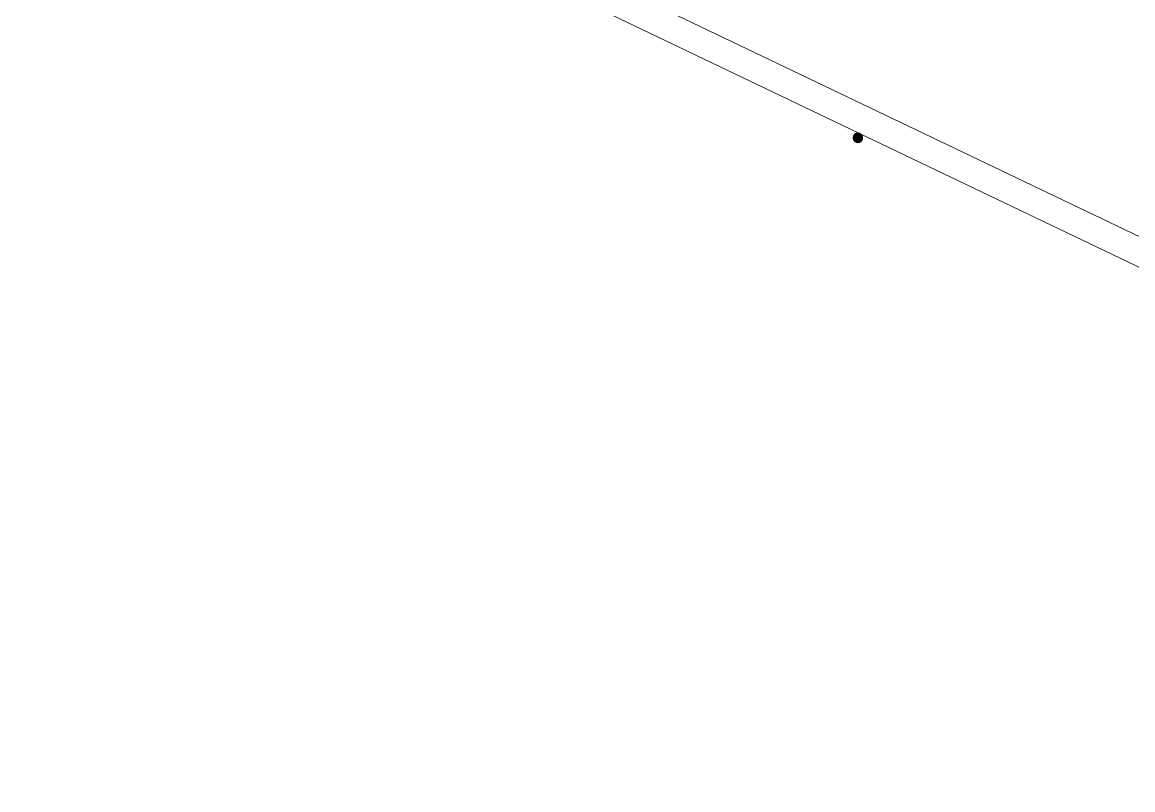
# Model space of a CAD drawing. Header units: centimetres. Extents: x 402 to 3875, y 442 to 2267.
# Drawn here: x 2673 to 3274, y 442 to 857 of the extents above; entities that cross this region are included whole.
import ezdxf

# ---------------------------------------------------------------- set-up
doc = ezdxf.new("R2010")
doc.units = ezdxf.units.CM
doc.layers.add('Columns of the Existing Mesh Walls', color=250, linetype='Continuous')

# ---------------------------------------------------------------- blocks, each defined once
blk = doc.blocks.new('Group_1')
at = {"layer": 'Columns of the Existing Mesh Walls', "lineweight": 20}
for p, q in [((1342.18, 2723.09), (1342.37, 2724.05)), ((1342.18, 2723.09, 190), (1342.37, 2724.05)), ((1342.18, 2723.09, 190), (1342.37, 2724.05, 190)), ((1342.21, 2723.47), (1342.19, 2723.28)), ((1342.24, 2723.65), (1342.21, 2723.47)), ((1342.29, 2723.83), (1342.24, 2723.65)), ((1342.35, 2724.01), (1342.29, 2723.83)), ((1342.43, 2724.18), (1342.35, 2724.01)), ((1342.37, 2724.05), (1342.6, 2724.48)), ((1342.37, 2724.05, 190), (1342.6, 2724.48)), ((1342.37, 2724.05, 190), (1342.6, 2724.48, 190)), ((1342.37, 2724.05), (1342.37, 2724.05, 190)), ((1342.51, 2724.34), (1342.43, 2724.18)), ((1342.61, 2724.5), (1342.51, 2724.34)), ((1342.6, 2724.48), (1342.91, 2724.86)), ((1342.6, 2724.48, 190), (1342.91, 2724.86)), ((1342.6, 2724.48, 190), (1342.91, 2724.86, 190)), ((1342.6, 2724.48), (1342.6, 2724.48, 190)), ((1342.72, 2724.65), (1342.61, 2724.5)), ((1342.85, 2724.79), (1342.72, 2724.65)), ((1342.98, 2724.93), (1342.85, 2724.79)), ((1342.91, 2724.86), (1343.29, 2725.17)), ((1342.91, 2724.86, 190), (1343.29, 2725.17)), ((1342.91, 2724.86, 190), (1343.29, 2725.17, 190)), ((1342.91, 2724.86), (1342.91, 2724.86, 190)), ((1343.12, 2725.05), (1342.98, 2724.93)), ((1343.27, 2725.16), (1343.12, 2725.05)), ((1343.43, 2725.26), (1343.27, 2725.16)), ((1343.29, 2725.17), (1343.72, 2725.4)), ((1343.29, 2725.17, 190), (1343.72, 2725.4)), ((1343.29, 2725.17, 190), (1343.72, 2725.4, 190)), ((1343.29, 2725.17), (1343.29, 2725.17, 190)), ((1343.59, 2725.35), (1343.43, 2725.26)), ((1343.77, 2725.42), (1343.59, 2725.35)), ((1343.72, 2725.4), (1344.68, 2725.59)), ((1343.72, 2725.4, 190), (1344.68, 2725.59)), ((1343.72, 2725.4, 190), (1344.68, 2725.59, 190)), ((1343.72, 2725.4), (1343.72, 2725.4, 190)), ((1343.94, 2725.48), (1343.77, 2725.42)), ((1344.12, 2725.53), (1343.94, 2725.48)), ((1344.31, 2725.57), (1344.12, 2725.53)), ((1344.49, 2725.59), (1344.31, 2725.57)), ((1344.68, 2725.59), (1344.49, 2725.59)), ((1344.87, 2725.59), (1344.68, 2725.59)), ((1344.68, 2725.59), (1345.64, 2725.4)), ((1344.68, 2725.59), (1344.68, 2725.59, 190)), ((1344.68, 2725.59, 190), (1345.64, 2725.4)), ((1344.68, 2725.59, 190), (1345.64, 2725.4, 190)), ((1345.05, 2725.57), (1344.87, 2725.59)), ((1345.24, 2725.53), (1345.05, 2725.57)), ((1345.42, 2725.48), (1345.24, 2725.53)), ((1345.59, 2725.42), (1345.42, 2725.48)), ((1345.76, 2725.35), (1345.59, 2725.42)), ((1345.64, 2725.4), (1346.07, 2725.17)), ((1345.64, 2725.4), (1345.64, 2725.4, 190)), ((1345.64, 2725.4, 190), (1346.07, 2725.17)), ((1345.64, 2725.4, 190), (1346.07, 2725.17, 190)), ((1345.93, 2725.26), (1345.76, 2725.35)), ((1346.09, 2725.16), (1345.93, 2725.26)), ((1346.07, 2725.17), (1346.45, 2724.86)), ((1346.07, 2725.17), (1346.07, 2725.17, 190)), ((1346.07, 2725.17, 190), (1346.45, 2724.86)), ((1346.07, 2725.17, 190), (1346.45, 2724.86, 190)), ((1346.24, 2725.05), (1346.09, 2725.16)), ((1346.38, 2724.93), (1346.24, 2725.05)), ((1346.51, 2724.79), (1346.38, 2724.93)), ((1346.45, 2724.86), (1346.76, 2724.48)), ((1346.45, 2724.86), (1346.45, 2724.86, 190)), ((1346.45, 2724.86, 190), (1346.76, 2724.48)), ((1346.45, 2724.86, 190), (1346.76, 2724.48, 190)), ((1346.63, 2724.65), (1346.51, 2724.79)), ((1346.74, 2724.5), (1346.63, 2724.65)), ((1346.84, 2724.34), (1346.74, 2724.5)), ((1346.76, 2724.48), (1346.99, 2724.05)), ((1346.76, 2724.48), (1346.76, 2724.48, 190)), ((1346.76, 2724.48, 190), (1346.99, 2724.05)), ((1346.76, 2724.48, 190), (1346.99, 2724.05, 190)), ((1346.93, 2724.18), (1346.84, 2724.34)), ((1347.01, 2724.01), (1346.93, 2724.18)), ((1346.99, 2724.05), (1347.18, 2723.09)), ((1346.99, 2724.05), (1346.99, 2724.05, 190)), ((1346.99, 2724.05, 190), (1347.18, 2723.09)), ((1346.99, 2724.05, 190), (1347.18, 2723.09, 190)), ((1347.07, 2723.83), (1347.01, 2724.01)), ((1347.12, 2723.65), (1347.07, 2723.83)), ((1347.15, 2723.47), (1347.12, 2723.65)), ((1347.17, 2723.28), (1347.15, 2723.47)), ((1342.19, 2723.28), (1342.18, 2723.09)), ((1342.18, 2723.09), (1342.19, 2722.91)), ((1342.37, 2722.14), (1342.18, 2723.09)), ((1342.37, 2722.14, 190), (1342.18, 2723.09)), ((1342.18, 2723.09), (1342.18, 2723.09, 190)), ((1342.37, 2722.14, 190), (1342.18, 2723.09, 190)), ((1342.19, 2722.91), (1342.21, 2722.72)), ((1342.21, 2722.72), (1342.24, 2722.54)), ((1342.24, 2722.54), (1342.29, 2722.36)), ((1342.29, 2722.36), (1342.35, 2722.18)), ((1342.35, 2722.18), (1342.43, 2722.01)), ((1342.6, 2721.71), (1342.37, 2722.14)), ((1342.6, 2721.71, 190), (1342.37, 2722.14)), ((1342.37, 2722.14), (1342.37, 2722.14, 190)), ((1342.6, 2721.71, 190), (1342.37, 2722.14, 190)), ((1342.43, 2722.01), (1342.51, 2721.84)), ((1342.51, 2721.84), (1342.61, 2721.69)), ((1342.91, 2721.33), (1342.6, 2721.71)), ((1342.91, 2721.33, 190), (1342.6, 2721.71)), ((1342.6, 2721.71), (1342.6, 2721.71, 190)), ((1342.91, 2721.33, 190), (1342.6, 2721.71, 190)), ((1342.61, 2721.69), (1342.72, 2721.54)), ((1342.72, 2721.54), (1342.85, 2721.39)), ((1342.85, 2721.39), (1342.98, 2721.26)), ((1343.29, 2721.02), (1342.91, 2721.33)), ((1342.91, 2721.33), (1342.91, 2721.33, 190)), ((1343.29, 2721.02, 190), (1342.91, 2721.33)), ((1343.29, 2721.02, 190), (1342.91, 2721.33, 190)), ((1342.98, 2721.26), (1343.12, 2721.14)), ((1343.12, 2721.14), (1343.27, 2721.03)), ((1343.27, 2721.03), (1343.43, 2720.93)), ((1343.72, 2720.78), (1343.29, 2721.02)), ((1343.72, 2720.78, 190), (1343.29, 2721.02)), ((1343.29, 2721.02), (1343.29, 2721.02, 190)), ((1343.72, 2720.78, 190), (1343.29, 2721.02, 190)), ((1343.43, 2720.93), (1343.59, 2720.84)), ((1343.59, 2720.84), (1343.77, 2720.77)), ((1344.68, 2720.59), (1343.72, 2720.78)), ((1344.68, 2720.59, 190), (1343.72, 2720.78)), ((1343.72, 2720.78), (1343.72, 2720.78, 190)), ((1344.68, 2720.59, 190), (1343.72, 2720.78, 190)), ((1343.77, 2720.77), (1343.94, 2720.71)), ((1343.94, 2720.71), (1344.12, 2720.66)), ((1344.12, 2720.66), (1344.31, 2720.62)), ((1344.31, 2720.62), (1344.49, 2720.6)), ((1344.49, 2720.6), (1344.68, 2720.59)), ((1345.64, 2720.78), (1344.68, 2720.59)), ((1345.64, 2720.78, 190), (1344.68, 2720.59)), ((1345.64, 2720.78, 190), (1344.68, 2720.59, 190)), ((1344.68, 2720.59), (1344.87, 2720.6)), ((1344.68, 2720.59), (1344.68, 2720.59, 190)), ((1344.87, 2720.6), (1345.05, 2720.62)), ((1345.05, 2720.62), (1345.24, 2720.66)), ((1345.24, 2720.66), (1345.42, 2720.71)), ((1345.42, 2720.71), (1345.59, 2720.77)), ((1345.59, 2720.77), (1345.76, 2720.84)), ((1346.07, 2721.02), (1345.64, 2720.78)), ((1346.07, 2721.02, 190), (1345.64, 2720.78)), ((1346.07, 2721.02, 190), (1345.64, 2720.78, 190)), ((1345.64, 2720.78), (1345.64, 2720.78, 190)), ((1345.76, 2720.84), (1345.93, 2720.93)), ((1345.93, 2720.93), (1346.09, 2721.03)), ((1346.45, 2721.33), (1346.07, 2721.02)), ((1346.45, 2721.33, 190), (1346.07, 2721.02)), ((1346.45, 2721.33, 190), (1346.07, 2721.02, 190)), ((1346.07, 2721.02), (1346.07, 2721.02, 190)), ((1346.09, 2721.03), (1346.24, 2721.14)), ((1346.24, 2721.14), (1346.38, 2721.26)), ((1346.38, 2721.26), (1346.51, 2721.39)), ((1346.76, 2721.71), (1346.45, 2721.33)), ((1346.76, 2721.71, 190), (1346.45, 2721.33)), ((1346.76, 2721.71, 190), (1346.45, 2721.33, 190)), ((1346.45, 2721.33), (1346.45, 2721.33, 190)), ((1346.51, 2721.39), (1346.63, 2721.54)), ((1346.63, 2721.54), (1346.74, 2721.69)), ((1346.74, 2721.69), (1346.84, 2721.84)), ((1346.99, 2722.14), (1346.76, 2721.71)), ((1346.99, 2722.14, 190), (1346.76, 2721.71)), ((1346.99, 2722.14, 190), (1346.76, 2721.71, 190)), ((1346.76, 2721.71), (1346.76, 2721.71, 190)), ((1346.84, 2721.84), (1346.93, 2722.01)), ((1346.93, 2722.01), (1347.01, 2722.18)), ((1347.18, 2723.09), (1346.99, 2722.14)), ((1347.18, 2723.09, 190), (1346.99, 2722.14)), ((1347.18, 2723.09, 190), (1346.99, 2722.14, 190)), ((1346.99, 2722.14), (1346.99, 2722.14, 190)), ((1347.01, 2722.18), (1347.07, 2722.36)), ((1347.07, 2722.36), (1347.12, 2722.54)), ((1347.12, 2722.54), (1347.15, 2722.72)), ((1347.15, 2722.72), (1347.17, 2722.91)), ((1347.18, 2723.09), (1347.17, 2723.28)), ((1347.17, 2722.91), (1347.18, 2723.09)), ((1347.18, 2723.09), (1347.18, 2723.09, 190))]:
    blk.add_line(p, q, dxfattribs=at)
at = {"layer": 'Columns of the Existing Mesh Walls', "color": 250, "lineweight": 20}
for points in [[(1683.97, 3473.09, 0), (36.01, 27.35, 0)], [(1697.51, 3466.62, 0), (49.55, 20.88, 0)]]:
    blk.add_polyline3d(points, dxfattribs=at)
at = {"layer": 'Columns of the Existing Mesh Walls', "lineweight": 20}
blk.add_polyline3d([(1347.18, 2723.09, 0), (1347.1, 2723.72, 0), (1346.87, 2724.3, 0), (1346.5, 2724.81, 0), (1346.02, 2725.21, 0), (1345.45, 2725.47, 0), (1344.84, 2725.59, 0), (1344.21, 2725.55, 0), (1343.61, 2725.36, 0), (1343.09, 2725.02, 0), (1342.66, 2724.56, 0), (1342.35, 2724.01, 0), (1342.2, 2723.41, 0), (1342.2, 2722.78, 0), (1342.35, 2722.17, 0), (1342.66, 2721.63, 0), (1343.09, 2721.17, 0), (1343.61, 2720.83, 0), (1344.21, 2720.64, 0), (1344.84, 2720.6, 0), (1345.45, 2720.72, 0), (1346.02, 2720.98, 0), (1346.5, 2721.38, 0), (1346.87, 2721.89, 0), (1347.1, 2722.47, 0), (1347.18, 2723.09, 0)], close=True, dxfattribs=at)
mesh = blk.add_polyface(dxfattribs=at)
corners = [(1342.19, 2722.91), (1342.19, 2723.28), (1342.18, 2723.09), (1342.21, 2722.72), (1342.21, 2723.47), (1342.24, 2722.54), (1342.24, 2723.65), (1342.29, 2722.36), (1342.29, 2723.83), (1342.35, 2722.18), (1342.35, 2724.01), (1342.43, 2722.01), (1342.43, 2724.18), (1342.51, 2721.84), (1342.51, 2724.34), (1342.61, 2721.69), (1342.61, 2724.5), (1342.72, 2721.54), (1342.72, 2724.65), (1342.85, 2721.39), (1342.85, 2724.79), (1342.98, 2721.26), (1342.98, 2724.93), (1343.12, 2721.14), (1343.12, 2725.05), (1343.27, 2721.03), (1343.27, 2725.16), (1343.43, 2720.93), (1343.43, 2725.26), (1343.59, 2720.84), (1343.59, 2725.35), (1343.77, 2720.77), (1343.77, 2725.42), (1343.94, 2720.71), (1343.94, 2725.48), (1344.12, 2720.66), (1344.12, 2725.53), (1344.31, 2720.62), (1344.31, 2725.57), (1344.49, 2720.6), (1344.49, 2725.59), (1344.68, 2720.59), (1344.68, 2725.59), (1344.87, 2720.6), (1344.87, 2725.59), (1345.05, 2720.62), (1345.05, 2725.57), (1345.24, 2720.66), (1345.24, 2725.53), (1345.42, 2720.71), (1345.42, 2725.48), (1345.59, 2720.77), (1345.59, 2725.42), (1345.76, 2720.84), (1345.76, 2725.35), (1345.93, 2720.93), (1345.93, 2725.26), (1346.09, 2721.03), (1346.09, 2725.16), (1346.24, 2721.14), (1346.24, 2725.05), (1346.38, 2721.26), (1346.38, 2724.93), (1346.51, 2721.39), (1346.51, 2724.79), (1346.63, 2721.54), (1346.63, 2724.65), (1346.74, 2721.69), (1346.74, 2724.5), (1346.84, 2721.84), (1346.84, 2724.34), (1346.93, 2722.01), (1346.93, 2724.18), (1347.01, 2722.18), (1347.01, 2724.01), (1347.07, 2722.36), (1347.07, 2723.83), (1347.12, 2722.54), (1347.12, 2723.65), (1347.15, 2722.72), (1347.15, 2723.47), (1347.17, 2722.91), (1347.17, 2723.28), (1347.18, 2723.09)]
mesh.append_faces([[corners[k] for k in face] for face in [(0, 1, 2), (82, 81, 83)]], dxfattribs={"vtx0": -1})
mesh.append_faces([[corners[k] for k in face] for face in [(1, 3, 4), (4, 5, 6), (6, 7, 8), (8, 9, 10), (10, 11, 12), (12, 13, 14), (14, 15, 16), (16, 17, 18), (18, 19, 20), (20, 21, 22), (22, 23, 24), (24, 25, 26), (26, 27, 28), (28, 29, 30), (30, 31, 32), (32, 33, 34), (34, 35, 36), (36, 37, 38), (38, 39, 40), (40, 41, 42), (42, 43, 44), (44, 45, 46), (46, 47, 48), (48, 49, 50), (50, 51, 52), (52, 53, 54), (54, 55, 56), (56, 57, 58), (58, 59, 60), (60, 61, 62), (62, 63, 64), (64, 65, 66), (66, 67, 68), (68, 69, 70), (70, 71, 72), (72, 73, 74), (74, 75, 76), (76, 77, 78), (78, 79, 80), (80, 81, 82)]], dxfattribs={"vtx0": -1, "vtx1": -1})
mesh.append_faces([[corners[k] for k in face] for face in [(1, 0, 3), (4, 3, 5), (6, 5, 7), (8, 7, 9), (10, 9, 11), (12, 11, 13), (14, 13, 15), (16, 15, 17), (18, 17, 19), (20, 19, 21), (22, 21, 23), (24, 23, 25), (26, 25, 27), (28, 27, 29), (30, 29, 31), (32, 31, 33), (34, 33, 35), (36, 35, 37), (38, 37, 39), (40, 39, 41), (42, 41, 43), (44, 43, 45), (46, 45, 47), (48, 47, 49), (50, 49, 51), (52, 51, 53), (54, 53, 55), (56, 55, 57), (58, 57, 59), (60, 59, 61), (62, 61, 63), (64, 63, 65), (66, 65, 67), (68, 67, 69), (70, 69, 71), (72, 71, 73), (74, 73, 75), (76, 75, 77), (78, 77, 79), (80, 79, 81)]], dxfattribs={"vtx0": -1, "vtx2": -1})
mesh = blk.add_polyface(dxfattribs=at)
corners = [(1342.37, 2724.05), (1342.37, 2722.14), (1342.18, 2723.09), (1342.6, 2724.48), (1342.6, 2721.71), (1342.91, 2724.86), (1342.91, 2721.33), (1343.29, 2725.17), (1343.29, 2721.02), (1343.72, 2725.4), (1343.72, 2720.78), (1344.68, 2725.59), (1344.68, 2720.59), (1345.64, 2725.4), (1345.64, 2720.78), (1346.07, 2725.17), (1346.07, 2721.02), (1346.45, 2724.86), (1346.45, 2721.33), (1346.76, 2724.48), (1346.76, 2721.71), (1346.99, 2724.05), (1346.99, 2722.14), (1347.18, 2723.09)]
mesh.append_faces([[corners[k] for k in face] for face in [(0, 1, 2), (22, 21, 23)]], dxfattribs={"vtx0": -1})
mesh.append_faces([[corners[k] for k in face] for face in [(1, 3, 4), (4, 5, 6), (6, 7, 8), (8, 9, 10), (10, 11, 12), (12, 13, 14), (14, 15, 16), (16, 17, 18), (18, 19, 20), (20, 21, 22)]], dxfattribs={"vtx0": -1, "vtx1": -1})
mesh.append_faces([[corners[k] for k in face] for face in [(1, 0, 3), (4, 3, 5), (6, 5, 7), (8, 7, 9), (10, 9, 11), (12, 11, 13), (14, 13, 15), (16, 15, 17), (18, 17, 19), (20, 19, 21)]], dxfattribs={"vtx0": -1, "vtx2": -1})
at = {"layer": 'Columns of the Existing Mesh Walls', "lineweight": 25}
mesh = blk.add_polyface(dxfattribs=at)
corners = [(1342.37, 2722.14, 190), (1342.37, 2724.05, 190), (1342.18, 2723.09, 190), (1342.6, 2721.71, 190), (1342.6, 2724.48, 190), (1342.91, 2721.33, 190), (1342.91, 2724.86, 190), (1343.29, 2721.02, 190), (1343.29, 2725.17, 190), (1343.72, 2720.78, 190), (1343.72, 2725.4, 190), (1344.68, 2720.59, 190), (1344.68, 2725.59, 190), (1345.64, 2720.78, 190), (1345.64, 2725.4, 190), (1346.07, 2721.02, 190), (1346.07, 2725.17, 190), (1346.45, 2721.33, 190), (1346.45, 2724.86, 190), (1346.76, 2721.71, 190), (1346.76, 2724.48, 190), (1346.99, 2722.14, 190), (1346.99, 2724.05, 190), (1347.18, 2723.09, 190)]
mesh.append_faces([[corners[k] for k in face] for face in [(0, 1, 2), (22, 21, 23)]], dxfattribs={"vtx0": -1})
mesh.append_faces([[corners[k] for k in face] for face in [(1, 3, 4), (4, 5, 6), (6, 7, 8), (8, 9, 10), (10, 11, 12), (12, 13, 14), (14, 15, 16), (16, 17, 18), (18, 19, 20), (20, 21, 22)]], dxfattribs={"vtx0": -1, "vtx1": -1})
mesh.append_faces([[corners[k] for k in face] for face in [(1, 0, 3), (4, 3, 5), (6, 5, 7), (8, 7, 9), (10, 9, 11), (12, 11, 13), (14, 13, 15), (16, 15, 17), (18, 17, 19), (20, 19, 21)]], dxfattribs={"vtx0": -1, "vtx2": -1})
at = {"layer": 'Columns of the Existing Mesh Walls', "lineweight": 20}
mesh = blk.add_polyface(dxfattribs=at)
corners = [(1342.37, 2724.05), (1342.18, 2723.09), (1342.18, 2723.09, 190)]
mesh.append_faces([[corners[k] for k in face] for face in [(0, 1, 2)]])
mesh = blk.add_polyface(dxfattribs=at)
corners = [(1342.37, 2724.05), (1342.18, 2723.09, 190), (1342.37, 2724.05, 190)]
mesh.append_faces([[corners[k] for k in face] for face in [(0, 1, 2)]])
mesh = blk.add_polyface(dxfattribs=at)
corners = [(1342.6, 2724.48), (1342.37, 2724.05), (1342.37, 2724.05, 190)]
mesh.append_faces([[corners[k] for k in face] for face in [(0, 1, 2)]])
mesh = blk.add_polyface(dxfattribs=at)
corners = [(1342.6, 2724.48), (1342.37, 2724.05, 190), (1342.6, 2724.48, 190)]
mesh.append_faces([[corners[k] for k in face] for face in [(0, 1, 2)]])
mesh = blk.add_polyface(dxfattribs=at)
corners = [(1342.91, 2724.86), (1342.6, 2724.48), (1342.6, 2724.48, 190)]
mesh.append_faces([[corners[k] for k in face] for face in [(0, 1, 2)]])
mesh = blk.add_polyface(dxfattribs=at)
corners = [(1342.91, 2724.86), (1342.6, 2724.48, 190), (1342.91, 2724.86, 190)]
mesh.append_faces([[corners[k] for k in face] for face in [(0, 1, 2)]])
mesh = blk.add_polyface(dxfattribs=at)
corners = [(1342.91, 2724.86, 190), (1343.29, 2725.17), (1342.91, 2724.86)]
mesh.append_faces([[corners[k] for k in face] for face in [(0, 1, 2)]])
mesh = blk.add_polyface(dxfattribs=at)
corners = [(1343.29, 2725.17, 190), (1343.29, 2725.17), (1342.91, 2724.86, 190)]
mesh.append_faces([[corners[k] for k in face] for face in [(0, 1, 2)]])
mesh = blk.add_polyface(dxfattribs=at)
corners = [(1343.29, 2725.17, 190), (1343.72, 2725.4), (1343.29, 2725.17)]
mesh.append_faces([[corners[k] for k in face] for face in [(0, 1, 2)]])
mesh = blk.add_polyface(dxfattribs=at)
corners = [(1343.72, 2725.4, 190), (1343.72, 2725.4), (1343.29, 2725.17, 190)]
mesh.append_faces([[corners[k] for k in face] for face in [(0, 1, 2)]])
mesh = blk.add_polyface(dxfattribs=at)
corners = [(1343.72, 2725.4, 190), (1344.68, 2725.59), (1343.72, 2725.4)]
mesh.append_faces([[corners[k] for k in face] for face in [(0, 1, 2)]])
mesh = blk.add_polyface(dxfattribs=at)
corners = [(1344.68, 2725.59, 190), (1344.68, 2725.59), (1343.72, 2725.4, 190)]
mesh.append_faces([[corners[k] for k in face] for face in [(0, 1, 2)]])
mesh = blk.add_polyface(dxfattribs=at)
corners = [(1344.68, 2725.59, 190), (1345.64, 2725.4), (1344.68, 2725.59)]
mesh.append_faces([[corners[k] for k in face] for face in [(0, 1, 2)]])
mesh = blk.add_polyface(dxfattribs=at)
corners = [(1345.64, 2725.4, 190), (1345.64, 2725.4), (1344.68, 2725.59, 190)]
mesh.append_faces([[corners[k] for k in face] for face in [(0, 1, 2)]])
mesh = blk.add_polyface(dxfattribs=at)
corners = [(1345.64, 2725.4, 190), (1346.07, 2725.17), (1345.64, 2725.4)]
mesh.append_faces([[corners[k] for k in face] for face in [(0, 1, 2)]])
mesh = blk.add_polyface(dxfattribs=at)
corners = [(1346.07, 2725.17, 190), (1346.07, 2725.17), (1345.64, 2725.4, 190)]
mesh.append_faces([[corners[k] for k in face] for face in [(0, 1, 2)]])
mesh = blk.add_polyface(dxfattribs=at)
corners = [(1346.07, 2725.17, 190), (1346.45, 2724.86), (1346.07, 2725.17)]
mesh.append_faces([[corners[k] for k in face] for face in [(0, 1, 2)]])
mesh = blk.add_polyface(dxfattribs=at)
corners = [(1346.45, 2724.86, 190), (1346.45, 2724.86), (1346.07, 2725.17, 190)]
mesh.append_faces([[corners[k] for k in face] for face in [(0, 1, 2)]])
mesh = blk.add_polyface(dxfattribs=at)
corners = [(1346.45, 2724.86, 190), (1346.76, 2724.48), (1346.45, 2724.86)]
mesh.append_faces([[corners[k] for k in face] for face in [(0, 1, 2)]])
mesh = blk.add_polyface(dxfattribs=at)
corners = [(1346.45, 2724.86, 190), (1346.76, 2724.48, 190), (1346.76, 2724.48)]
mesh.append_faces([[corners[k] for k in face] for face in [(0, 1, 2)]])
mesh = blk.add_polyface(dxfattribs=at)
corners = [(1346.76, 2724.48, 190), (1346.99, 2724.05), (1346.76, 2724.48)]
mesh.append_faces([[corners[k] for k in face] for face in [(0, 1, 2)]])
mesh = blk.add_polyface(dxfattribs=at)
corners = [(1346.76, 2724.48, 190), (1346.99, 2724.05, 190), (1346.99, 2724.05)]
mesh.append_faces([[corners[k] for k in face] for face in [(0, 1, 2)]])
mesh = blk.add_polyface(dxfattribs=at)
corners = [(1346.99, 2724.05, 190), (1347.18, 2723.09), (1346.99, 2724.05)]
mesh.append_faces([[corners[k] for k in face] for face in [(0, 1, 2)]])
mesh = blk.add_polyface(dxfattribs=at)
corners = [(1346.99, 2724.05, 190), (1347.18, 2723.09, 190), (1347.18, 2723.09)]
mesh.append_faces([[corners[k] for k in face] for face in [(0, 1, 2)]])
mesh = blk.add_polyface(dxfattribs=at)
corners = [(1342.18, 2723.09), (1342.37, 2722.14), (1342.37, 2722.14, 190)]
mesh.append_faces([[corners[k] for k in face] for face in [(0, 1, 2)]])
mesh = blk.add_polyface(dxfattribs=at)
corners = [(1342.18, 2723.09), (1342.37, 2722.14, 190), (1342.18, 2723.09, 190)]
mesh.append_faces([[corners[k] for k in face] for face in [(0, 1, 2)]])
mesh = blk.add_polyface(dxfattribs=at)
corners = [(1342.37, 2722.14), (1342.6, 2721.71), (1342.6, 2721.71, 190)]
mesh.append_faces([[corners[k] for k in face] for face in [(0, 1, 2)]])
mesh = blk.add_polyface(dxfattribs=at)
corners = [(1342.37, 2722.14), (1342.6, 2721.71, 190), (1342.37, 2722.14, 190)]
mesh.append_faces([[corners[k] for k in face] for face in [(0, 1, 2)]])
mesh = blk.add_polyface(dxfattribs=at)
corners = [(1342.6, 2721.71), (1342.91, 2721.33), (1342.91, 2721.33, 190)]
mesh.append_faces([[corners[k] for k in face] for face in [(0, 1, 2)]])
mesh = blk.add_polyface(dxfattribs=at)
corners = [(1342.6, 2721.71), (1342.91, 2721.33, 190), (1342.6, 2721.71, 190)]
mesh.append_faces([[corners[k] for k in face] for face in [(0, 1, 2)]])
mesh = blk.add_polyface(dxfattribs=at)
corners = [(1343.29, 2721.02, 190), (1342.91, 2721.33), (1343.29, 2721.02)]
mesh.append_faces([[corners[k] for k in face] for face in [(0, 1, 2)]])
mesh = blk.add_polyface(dxfattribs=at)
corners = [(1342.91, 2721.33, 190), (1342.91, 2721.33), (1343.29, 2721.02, 190)]
mesh.append_faces([[corners[k] for k in face] for face in [(0, 1, 2)]])
mesh = blk.add_polyface(dxfattribs=at)
corners = [(1343.72, 2720.78, 190), (1343.29, 2721.02), (1343.72, 2720.78)]
mesh.append_faces([[corners[k] for k in face] for face in [(0, 1, 2)]])
mesh = blk.add_polyface(dxfattribs=at)
corners = [(1343.29, 2721.02, 190), (1343.29, 2721.02), (1343.72, 2720.78, 190)]
mesh.append_faces([[corners[k] for k in face] for face in [(0, 1, 2)]])
mesh = blk.add_polyface(dxfattribs=at)
corners = [(1344.68, 2720.59, 190), (1343.72, 2720.78), (1344.68, 2720.59)]
mesh.append_faces([[corners[k] for k in face] for face in [(0, 1, 2)]])
mesh = blk.add_polyface(dxfattribs=at)
corners = [(1343.72, 2720.78, 190), (1343.72, 2720.78), (1344.68, 2720.59, 190)]
mesh.append_faces([[corners[k] for k in face] for face in [(0, 1, 2)]])
mesh = blk.add_polyface(dxfattribs=at)
corners = [(1345.64, 2720.78, 190), (1344.68, 2720.59), (1345.64, 2720.78)]
mesh.append_faces([[corners[k] for k in face] for face in [(0, 1, 2)]])
mesh = blk.add_polyface(dxfattribs=at)
corners = [(1344.68, 2720.59, 190), (1344.68, 2720.59), (1345.64, 2720.78, 190)]
mesh.append_faces([[corners[k] for k in face] for face in [(0, 1, 2)]])
mesh = blk.add_polyface(dxfattribs=at)
corners = [(1346.07, 2721.02, 190), (1345.64, 2720.78), (1346.07, 2721.02)]
mesh.append_faces([[corners[k] for k in face] for face in [(0, 1, 2)]])
mesh = blk.add_polyface(dxfattribs=at)
corners = [(1345.64, 2720.78, 190), (1345.64, 2720.78), (1346.07, 2721.02, 190)]
mesh.append_faces([[corners[k] for k in face] for face in [(0, 1, 2)]])
mesh = blk.add_polyface(dxfattribs=at)
corners = [(1346.45, 2721.33, 190), (1346.07, 2721.02), (1346.45, 2721.33)]
mesh.append_faces([[corners[k] for k in face] for face in [(0, 1, 2)]])
mesh = blk.add_polyface(dxfattribs=at)
corners = [(1346.07, 2721.02, 190), (1346.07, 2721.02), (1346.45, 2721.33, 190)]
mesh.append_faces([[corners[k] for k in face] for face in [(0, 1, 2)]])
mesh = blk.add_polyface(dxfattribs=at)
corners = [(1346.76, 2721.71, 190), (1346.45, 2721.33), (1346.76, 2721.71)]
mesh.append_faces([[corners[k] for k in face] for face in [(0, 1, 2)]])
mesh = blk.add_polyface(dxfattribs=at)
corners = [(1346.76, 2721.71, 190), (1346.45, 2721.33, 190), (1346.45, 2721.33)]
mesh.append_faces([[corners[k] for k in face] for face in [(0, 1, 2)]])
mesh = blk.add_polyface(dxfattribs=at)
corners = [(1346.99, 2722.14, 190), (1346.76, 2721.71), (1346.99, 2722.14)]
mesh.append_faces([[corners[k] for k in face] for face in [(0, 1, 2)]])
mesh = blk.add_polyface(dxfattribs=at)
corners = [(1346.99, 2722.14, 190), (1346.76, 2721.71, 190), (1346.76, 2721.71)]
mesh.append_faces([[corners[k] for k in face] for face in [(0, 1, 2)]])
mesh = blk.add_polyface(dxfattribs=at)
corners = [(1347.18, 2723.09, 190), (1346.99, 2722.14), (1347.18, 2723.09)]
mesh.append_faces([[corners[k] for k in face] for face in [(0, 1, 2)]])
mesh = blk.add_polyface(dxfattribs=at)
corners = [(1347.18, 2723.09, 190), (1346.99, 2722.14, 190), (1346.99, 2722.14)]
mesh.append_faces([[corners[k] for k in face] for face in [(0, 1, 2)]])

msp = doc.modelspace()

# ---------------------------------------------------------------- block references
at = {"layer": 'Columns of the Existing Mesh Walls', "lineweight": 20, "rotation": 270}
msp.add_blockref('Group_1', (401.81, 2139.52), dxfattribs=at)

doc.saveas('drawing.dxf')
